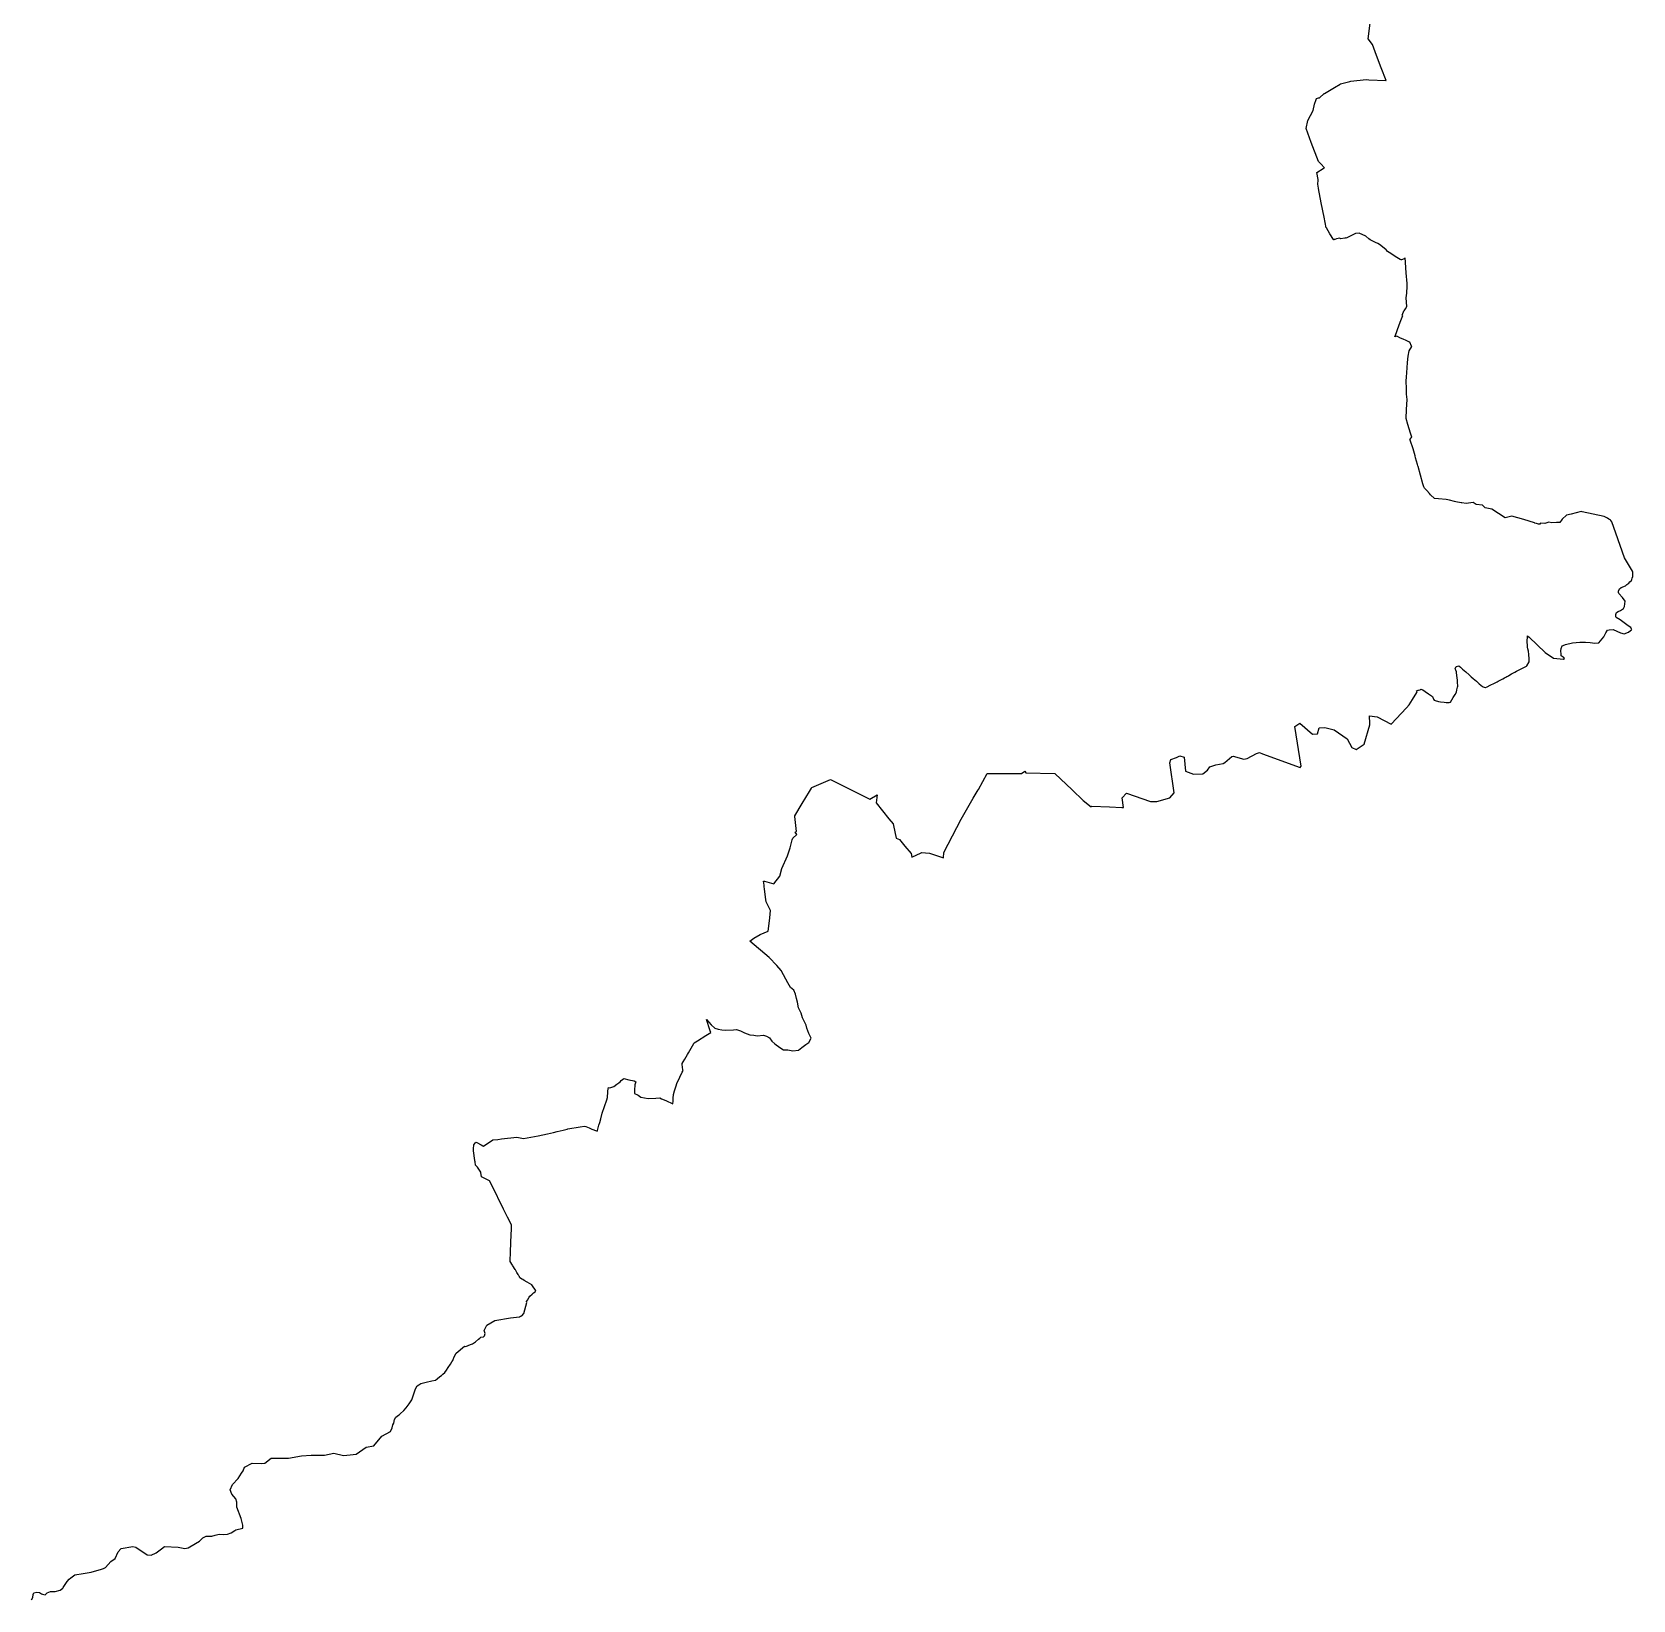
# Model space of a CAD drawing. Header units: metres. Extents: x 0 to 561379, y 0 to 4092696.
# Drawn here: x 298138 to 343232, y 2155324 to 2199488 of the extents above; entities that cross this region are included whole.
import ezdxf

# ---------------------------------------------------------------- set-up
doc = ezdxf.new("R2010")
doc.units = ezdxf.units.M
doc.layers.add('DISTRICT BOUNDRY', color=86, linetype='Continuous')

msp = doc.modelspace()

# ---------------------------------------------------------------- linework, layer by layer
at = {"layer": 'DISTRICT BOUNDRY'}
msp.add_polyline3d([(298120, 2155324, 0), (298163, 2155394, 0), (298166, 2155481, 0), (298190, 2155522, 0), (298274, 2155545, 0), (298345, 2155536, 0), (298405, 2155497, 0), (298437, 2155487, 0), (298507, 2155467, 0), (298508, 2155469, 0), (298560, 2155529, 0), (298663, 2155566, 0), (298789, 2155562, 0), (298929, 2155600, 0), (299008, 2155656, 0), (299019, 2155674, 0), (299128, 2155849, 0), (299183, 2155909, 0), (299188, 2155913, 0), (299232, 2155951, 0), (299341, 2156032, 0), (299342, 2156033, 0), (299577, 2156072, 0), (299805, 2156107, 0), (300094, 2156190, 0), (300156, 2156212, 0), (300204, 2156240, 0), (300360, 2156411, 0), (300477, 2156491, 0), (300561, 2156677, 0), (300641, 2156767, 0), (300645, 2156771, 0), (300976, 2156831, 0), (301066, 2156809, 0), (301380, 2156596, 0), (301497, 2156589, 0), (301633, 2156649, 0), (301784, 2156765, 0), (301871, 2156833, 0), (302255, 2156812, 0), (302442, 2156770, 0), (302490, 2156785, 0), (302539, 2156793, 0), (302747, 2156917, 0), (302852, 2156981, 0), (302873, 2157001, 0), (302945, 2157072, 0), (303047, 2157124, 0), (303200, 2157120, 0), (303298, 2157147, 0), (303407, 2157176, 0), (303532, 2157166, 0), (303648, 2157179, 0), (303746, 2157217, 0), (303847, 2157283, 0), (303881, 2157303, 0), (304078, 2157348, 0), (304078, 2157432, 0), (304033, 2157616, 0), (303906, 2157940, 0), (303905, 2158081, 0), (303880, 2158174, 0), (303769, 2158302, 0), (303718, 2158429, 0), (303788, 2158574, 0), (303941, 2158745, 0), (304041, 2158894, 0), (304086, 2158960, 0), (304125, 2159065, 0), (304338, 2159181, 0), (304595, 2159171, 0), (304696, 2159174, 0), (304875, 2159317, 0), (305066, 2159319, 0), (305361, 2159323, 0), (305732, 2159384, 0), (306001, 2159402, 0), (306374, 2159405, 0), (306640, 2159456, 0), (306916, 2159395, 0), (307095, 2159411, 0), (307269, 2159427, 0), (307548, 2159628, 0), (307768, 2159667, 0), (307995, 2159942, 0), (308231, 2160067, 0), (308279, 2160175, 0), (308299, 2160256, 0), (308325, 2160305, 0), (308345, 2160404, 0), (308389, 2160476, 0), (308457, 2160533, 0), (308485, 2160550, 0), (308504, 2160563, 0), (308610, 2160662, 0), (308679, 2160733, 0), (308764, 2160851, 0), (308838, 2160966, 0), (308854, 2161014, 0), (308875, 2161079, 0), (308914, 2161183, 0), (308943, 2161276, 0), (308983, 2161355, 0), (309030, 2161383, 0), (309090, 2161421, 0), (309168, 2161440, 0), (309239, 2161458, 0), (309398, 2161494, 0), (309505, 2161519, 0), (309549, 2161550, 0), (309626, 2161620, 0), (309672, 2161651, 0), (309714, 2161682, 0), (309768, 2161732, 0), (309815, 2161794, 0), (309860, 2161871, 0), (309921, 2161966, 0), (309964, 2162036, 0), (309987, 2162071, 0), (310008, 2162124, 0), (310016, 2162143, 0), (310029, 2162169, 0), (310082, 2162279, 0), (310321, 2162469, 0), (310360, 2162468, 0), (310488, 2162518, 0), (310541, 2162539, 0), (310626, 2162596, 0), (310712, 2162670, 0), (310750, 2162702, 0), (310783, 2162725, 0), (310857, 2162737, 0), (310887, 2162763, 0), (310900, 2162829, 0), (310876, 2162914, 0), (310950, 2163065, 0), (311176, 2163193, 0), (311618, 2163272, 0), (311867, 2163300, 0), (311901, 2163315, 0), (311937, 2163330, 0), (311994, 2163389, 0), (312022, 2163500, 0), (312048, 2163600, 0), (312072, 2163704, 0), (312070, 2163728, 0), (312090, 2163765, 0), (312139, 2163851, 0), (312156, 2163877, 0), (312228, 2163938, 0), (312263, 2163971, 0), (312306, 2164006, 0), (312332, 2164037, 0), (312322, 2164052, 0), (312237, 2164170, 0), (312218, 2164197, 0), (312086, 2164274, 0), (311997, 2164326, 0), (311959, 2164350, 0), (311934, 2164364, 0), (311894, 2164386, 0), (311888, 2164393, 0), (311885, 2164399, 0), (311873, 2164419, 0), (311865, 2164432, 0), (311849, 2164459, 0), (311828, 2164494, 0), (311813, 2164519, 0), (311794, 2164550, 0), (311752, 2164622, 0), (311744, 2164635, 0), (311680, 2164737, 0), (311670, 2164756, 0), (311606, 2164856, 0), (311619, 2165141, 0), (311637, 2165618, 0), (311642, 2165757, 0), (311645, 2165894, 0), (311533, 2166111, 0), (311420, 2166336, 0), (311088, 2167009, 0), (311028, 2167130, 0), (310796, 2167243, 0), (310782, 2167365, 0), (310780, 2167371, 0), (310687, 2167511, 0), (310634, 2167576, 0), (310632, 2167581, 0), (310619, 2167659, 0), (310620, 2167664, 0), (310615, 2167698, 0), (310614, 2167703, 0), (310571, 2167977, 0), (310574, 2167989, 0), (310575, 2168030, 0), (310584, 2168143, 0), (310637, 2168221, 0), (310666, 2168206, 0), (310787, 2168141, 0), (310839, 2168113, 0), (310859, 2168102, 0), (311114, 2168281, 0), (311256, 2168298, 0), (311363, 2168311, 0), (311795, 2168357, 0), (311983, 2168318, 0), (312395, 2168397, 0), (312654, 2168457, 0), (312823, 2168494, 0), (312932, 2168519, 0), (313100, 2168560, 0), (313173, 2168578, 0), (313213, 2168588, 0), (313228, 2168592, 0), (313575, 2168651, 0), (313697, 2168674, 0), (313741, 2168657, 0), (313833, 2168620, 0), (313910, 2168588, 0), (314035, 2168536, 0), (314058, 2168526, 0), (314063, 2168544, 0), (314107, 2168696, 0), (314128, 2168769, 0), (314156, 2168872, 0), (314201, 2169033, 0), (314326, 2169414, 0), (314348, 2169479, 0), (314357, 2169636, 0), (314359, 2169662, 0), (314371, 2169762, 0), (314416, 2169751, 0), (314523, 2169791, 0), (314613, 2169853, 0), (314663, 2169889, 0), (314704, 2169920, 0), (314733, 2169954, 0), (314804, 2170011, 0), (314949, 2169976, 0), (315094, 2169944, 0), (315146, 2169921, 0), (315113, 2169834, 0), (315108, 2169682, 0), (315106, 2169593, 0), (315189, 2169548, 0), (315208, 2169539, 0), (315290, 2169491, 0), (315497, 2169445, 0), (315705, 2169458, 0), (315821, 2169465, 0), (315873, 2169444, 0), (315990, 2169395, 0), (316190, 2169299, 0), (316191, 2169313, 0), (316195, 2169369, 0), (316199, 2169460, 0), (316204, 2169561, 0), (316238, 2169665, 0), (316275, 2169782, 0), (316311, 2169896, 0), (316344, 2169963, 0), (316389, 2170054, 0), (316454, 2170191, 0), (316476, 2170235, 0), (316474, 2170255, 0), (316453, 2170407, 0), (316449, 2170432, 0), (316476, 2170479, 0), (316523, 2170560, 0), (316600, 2170689, 0), (316627, 2170735, 0), (316700, 2170863, 0), (316776, 2170995, 0), (316787, 2171015, 0), (316881, 2171073, 0), (317117, 2171222, 0), (317259, 2171312, 0), (317243, 2171356, 0), (317138, 2171672, 0), (317272, 2171523, 0), (317368, 2171434, 0), (317462, 2171406, 0), (317565, 2171386, 0), (317681, 2171373, 0), (317892, 2171387, 0), (317981, 2171389, 0), (318094, 2171351, 0), (318210, 2171296, 0), (318354, 2171241, 0), (318468, 2171232, 0), (318560, 2171215, 0), (318741, 2171229, 0), (318825, 2171201, 0), (318914, 2171158, 0), (318976, 2171065, 0), (319061, 2170987, 0), (319197, 2170889, 0), (319304, 2170821, 0), (319429, 2170822, 0), (319567, 2170789, 0), (319570, 2170789, 0), (319723, 2170807, 0), (319818, 2170883, 0), (319933, 2170968, 0), (320021, 2171030, 0), (320082, 2171153, 0), (320018, 2171282, 0), (319960, 2171428, 0), (319942, 2171517, 0), (319842, 2171718, 0), (319799, 2171857, 0), (319731, 2172001, 0), (319700, 2172164, 0), (319675, 2172269, 0), (319640, 2172386, 0), (319594, 2172496, 0), (319505, 2172580, 0), (319428, 2172709, 0), (319368, 2172808, 0), (319304, 2172937, 0), (319237, 2173055, 0), (319113, 2173200, 0), (318897, 2173418, 0), (318352, 2173885, 0), (318465, 2173965, 0), (318645, 2174072, 0), (318874, 2174165, 0), (318920, 2174531, 0), (318921, 2174539, 0), (318943, 2174749, 0), (318817, 2174989, 0), (318810, 2175052, 0), (318773, 2175342, 0), (318763, 2175419, 0), (318758, 2175455, 0), (318747, 2175518, 0), (318743, 2175569, 0), (318763, 2175571, 0), (318767, 2175571, 0), (319035, 2175492, 0), (319202, 2175712, 0), (319259, 2175927, 0), (319416, 2176283, 0), (319490, 2176512, 0), (319545, 2176736, 0), (319564, 2176784, 0), (319680, 2176883, 0), (319635, 2176950, 0), (319668, 2176970, 0), (319624, 2177396, 0), (319622, 2177411, 0), (319828, 2177758, 0), (320034, 2178099, 0), (320092, 2178194, 0), (320101, 2178206, 0), (320626, 2178438, 0), (321289, 2178105, 0), (321733, 2177878, 0), (321947, 2178007, 0), (321919, 2177775, 0), (322276, 2177328, 0), (322393, 2177181, 0), (322403, 2177137, 0), (322479, 2176782, 0), (322569, 2176743, 0), (322726, 2176554, 0), (322899, 2176352, 0), (322924, 2176243, 0), (323179, 2176371, 0), (323194, 2176378, 0), (323421, 2176358, 0), (323813, 2176228, 0), (323825, 2176382, 0), (324312, 2177313, 0), (324649, 2177909, 0), (324786, 2178144, 0), (324795, 2178150, 0), (325042, 2178605, 0), (326009, 2178603, 0), (326106, 2178665, 0), (326127, 2178625, 0), (326952, 2178599, 0), (327435, 2178142, 0), (327744, 2177841, 0), (327970, 2177663, 0), (327987, 2177681, 0), (328488, 2177660, 0), (328836, 2177648, 0), (328882, 2177645, 0), (328842, 2177917, 0), (328967, 2178050, 0), (329640, 2177813, 0), (329819, 2177812, 0), (330191, 2177919, 0), (330305, 2178058, 0), (330188, 2178900, 0), (330212, 2178993, 0), (330371, 2179058, 0), (330472, 2179099, 0), (330587, 2179066, 0), (330628, 2178671, 0), (330856, 2178589, 0), (331112, 2178593, 0), (331252, 2178696, 0), (331317, 2178790, 0), (331485, 2178850, 0), (331693, 2178886, 0), (331736, 2178909, 0), (331936, 2179081, 0), (331974, 2179091, 0), (332270, 2179004, 0), (332365, 2179028, 0), (332630, 2179168, 0), (332717, 2179191, 0), (332799, 2179161, 0), (333854, 2178776, 0), (333888, 2178812, 0), (333707, 2179929, 0), (333844, 2180025, 0), (334204, 2179708, 0), (334343, 2179719, 0), (334397, 2179891, 0), (334556, 2179896, 0), (334813, 2179832, 0), (335178, 2179580, 0), (335316, 2179338, 0), (335432, 2179282, 0), (335660, 2179430, 0), (335819, 2179970, 0), (335818, 2180014, 0), (335814, 2180232, 0), (336030, 2180195, 0), (336419, 2179992, 0), (336856, 2180457, 0), (336931, 2180536, 0), (337023, 2180687, 0), (337144, 2180886, 0), (337150, 2180896, 0), (337138, 2180932, 0), (337186, 2180946, 0), (337191, 2180948, 0), (337236, 2180964, 0), (337258, 2180981, 0), (337311, 2180961, 0), (337376, 2180916, 0), (337470, 2180851, 0), (337582, 2180771, 0), (337617, 2180698, 0), (337632, 2180670, 0), (337689, 2180654, 0), (337730, 2180640, 0), (337756, 2180632, 0), (337767, 2180627, 0), (337806, 2180623, 0), (337915, 2180609, 0), (337970, 2180602, 0), (337998, 2180602, 0), (338055, 2180603, 0), (338057, 2180604, 0), (338086, 2180613, 0), (338090, 2180615, 0), (338128, 2180676, 0), (338172, 2180748, 0), (338222, 2180826, 0), (338263, 2180892, 0), (338275, 2180956, 0), (338290, 2181031, 0), (338295, 2181063, 0), (338299, 2181072, 0), (338298, 2181080, 0), (338290, 2181158, 0), (338285, 2181231, 0), (338278, 2181296, 0), (338272, 2181365, 0), (338265, 2181445, 0), (338263, 2181471, 0), (338245, 2181511, 0), (338225, 2181554, 0), (338256, 2181621, 0), (338329, 2181635, 0), (338370, 2181595, 0), (338431, 2181543, 0), (338522, 2181463, 0), (338618, 2181380, 0), (338678, 2181327, 0), (338728, 2181283, 0), (338775, 2181241, 0), (338821, 2181200, 0), (338866, 2181163, 0), (338904, 2181128, 0), (338948, 2181091, 0), (338992, 2181055, 0), (339017, 2181047, 0), (339070, 2181030, 0), (339080, 2181028, 0), (339126, 2181043, 0), (339207, 2181087, 0), (339328, 2181149, 0), (339403, 2181188, 0), (339434, 2181203, 0), (339453, 2181214, 0), (339476, 2181226, 0), (339509, 2181243, 0), (339526, 2181251, 0), (339546, 2181261, 0), (339563, 2181271, 0), (339612, 2181298, 0), (339652, 2181320, 0), (339679, 2181335, 0), (339705, 2181349, 0), (339733, 2181364, 0), (339812, 2181407, 0), (339902, 2181454, 0), (339953, 2181482, 0), (340082, 2181551, 0), (340233, 2181627, 0), (340239, 2181632, 0), (340312, 2181744, 0), (340306, 2181829, 0), (340298, 2181956, 0), (340292, 2182050, 0), (340270, 2182115, 0), (340265, 2182165, 0), (340260, 2182184, 0), (340252, 2182341, 0), (340260, 2182442, 0), (340264, 2182485, 0), (340275, 2182475, 0), (340308, 2182444, 0), (340763, 2182015, 0), (340993, 2181848, 0), (341274, 2181827, 0), (341299, 2181841, 0), (341287, 2181871, 0), (341263, 2181882, 0), (341210, 2181916, 0), (341207, 2181962, 0), (341201, 2182059, 0), (341212, 2182127, 0), (341241, 2182198, 0), (341269, 2182208, 0), (341335, 2182233, 0), (341526, 2182281, 0), (341733, 2182298, 0), (341894, 2182307, 0), (342022, 2182296, 0), (342161, 2182274, 0), (342266, 2182287, 0), (342411, 2182451, 0), (342468, 2182564, 0), (342511, 2182638, 0), (342561, 2182652, 0), (342678, 2182657, 0), (342885, 2182568, 0), (342984, 2182536, 0), (343108, 2182582, 0), (343164, 2182633, 0), (343199, 2182648, 0), (343193, 2182671, 0), (343168, 2182712, 0), (343100, 2182767, 0), (342869, 2182927, 0), (342759, 2182999, 0), (342750, 2183026, 0), (342747, 2183083, 0), (342771, 2183136, 0), (342812, 2183165, 0), (342884, 2183192, 0), (342964, 2183251, 0), (342993, 2183306, 0), (343008, 2183458, 0), (342934, 2183556, 0), (342835, 2183670, 0), (342827, 2183702, 0), (342826, 2183738, 0), (342856, 2183803, 0), (342895, 2183847, 0), (343023, 2183886, 0), (343062, 2183923, 0), (343111, 2183969, 0), (343145, 2184001, 0), (343188, 2184044, 0), (343199, 2184070, 0), (343213, 2184105, 0), (343232, 2184149, 0), (343228, 2184276, 0), (343222, 2184304, 0), (342994, 2184681, 0), (342749, 2185374, 0), (342635, 2185696, 0), (342611, 2185725, 0), (342611, 2185736, 0), (342554, 2185769, 0), (342511, 2185793, 0), (342419, 2185846, 0), (341804, 2185971, 0), (341771, 2185981, 0), (341489, 2185910, 0), (341355, 2185878, 0), (341239, 2185768, 0), (341170, 2185677, 0), (341082, 2185674, 0), (340950, 2185660, 0), (340858, 2185685, 0), (340749, 2185643, 0), (340629, 2185654, 0), (340608, 2185626, 0), (340574, 2185626, 0), (340512, 2185645, 0), (340471, 2185658, 0), (340454, 2185663, 0), (340157, 2185755, 0), (339823, 2185847, 0), (339636, 2185803, 0), (339261, 2186046, 0), (339064, 2186090, 0), (338997, 2186161, 0), (338819, 2186181, 0), (338731, 2186238, 0), (338726, 2186237, 0), (338596, 2186214, 0), (338537, 2186204, 0), (338533, 2186205, 0), (338408, 2186227, 0), (338396, 2186229, 0), (338247, 2186256, 0), (338204, 2186267, 0), (338201, 2186267, 0), (338066, 2186300, 0), (337967, 2186321, 0), (337966, 2186321, 0), (337751, 2186341, 0), (337643, 2186351, 0), (337641, 2186351, 0), (337531, 2186455, 0), (337498, 2186492, 0), (337421, 2186576, 0), (337361, 2186642, 0), (337348, 2186661, 0), (337337, 2186678, 0), (337337, 2186680, 0), (337309, 2186763, 0), (337180, 2187248, 0), (337174, 2187267, 0), (337163, 2187307, 0), (337109, 2187494, 0), (337093, 2187550, 0), (337056, 2187682, 0), (337037, 2187749, 0), (336959, 2187989, 0), (336954, 2188005, 0), (336950, 2188017, 0), (336954, 2188021, 0), (336985, 2188057, 0), (336999, 2188080, 0), (336962, 2188193, 0), (336889, 2188431, 0), (336842, 2188601, 0), (336849, 2188860, 0), (336870, 2189135, 0), (336857, 2189289, 0), (336850, 2189439, 0), (336839, 2189666, 0), (336854, 2189765, 0), (336869, 2190029, 0), (336883, 2190179, 0), (336903, 2190354, 0), (336929, 2190513, 0), (336999, 2190630, 0), (336999, 2190631, 0), (336999, 2190631, 0), (336997, 2190637, 0), (336947, 2190748, 0), (336919, 2190761, 0), (336841, 2190797, 0), (336755, 2190837, 0), (336687, 2190869, 0), (336582, 2190918, 0), (336528, 2190904, 0), (336543, 2190949, 0), (336578, 2191050, 0), (336598, 2191110, 0), (336677, 2191316, 0), (336753, 2191508, 0), (336735, 2191513, 0), (336766, 2191610, 0), (336767, 2191619, 0), (336771, 2191620, 0), (336777, 2191628, 0), (336778, 2191630, 0), (336785, 2191635, 0), (336821, 2191694, 0), (336862, 2191759, 0), (336842, 2191997, 0), (336866, 2192130, 0), (336862, 2192209, 0), (336867, 2192258, 0), (336874, 2192316, 0), (336868, 2192395, 0), (336870, 2192404, 0), (336846, 2192707, 0), (336821, 2192996, 0), (336821, 2193004, 0), (336819, 2193128, 0), (336816, 2193126, 0), (336787, 2193101, 0), (336714, 2193073, 0), (336700, 2193071, 0), (336676, 2193078, 0), (336580, 2193140, 0), (336366, 2193279, 0), (336321, 2193308, 0), (336289, 2193347, 0), (336282, 2193349, 0), (336174, 2193437, 0), (336089, 2193507, 0), (336045, 2193528, 0), (335984, 2193557, 0), (335921, 2193587, 0), (335829, 2193631, 0), (335793, 2193662, 0), (335708, 2193735, 0), (335523, 2193823, 0), (335412, 2193812, 0), (335149, 2193686, 0), (335149, 2193686, 0), (335145, 2193691, 0), (335112, 2193684, 0), (334997, 2193660, 0), (334989, 2193669, 0), (334973, 2193685, 0), (334885, 2193659, 0), (334830, 2193642, 0), (334812, 2193645, 0), (334805, 2193637, 0), (334797, 2193637, 0), (334792, 2193643, 0), (334692, 2193804, 0), (334595, 2193970, 0), (334590, 2193975, 0), (334531, 2194270, 0), (334450, 2194675, 0), (334372, 2195084, 0), (334361, 2195152, 0), (334358, 2195195, 0), (334365, 2195324, 0), (334369, 2195331, 0), (334330, 2195530, 0), (334503, 2195641, 0), (334535, 2195661, 0), (334536, 2195662, 0), (334539, 2195664, 0), (334439, 2195777, 0), (334416, 2195803, 0), (334373, 2195841, 0), (334164, 2196381, 0), (334027, 2196767, 0), (334077, 2197000, 0), (334227, 2197279, 0), (334266, 2197459, 0), (334312, 2197588, 0), (334321, 2197617, 0), (334378, 2197630, 0), (334382, 2197631, 0), (334395, 2197635, 0), (334395, 2197635, 0), (334402, 2197637, 0), (334531, 2197753, 0), (334539, 2197758, 0), (334822, 2197926, 0), (334988, 2198021, 0), (334995, 2198025, 0), (334992, 2198029, 0), (335254, 2198095, 0), (335286, 2198102, 0), (335719, 2198147, 0), (335789, 2198141, 0), (336273, 2198123, 0), (336277, 2198123, 0), (336276, 2198127, 0), (336140, 2198484, 0), (336007, 2198828, 0), (335895, 2199136, 0), (335772, 2199297, 0), (335838, 2199815, 0)], dxfattribs=at)

doc.saveas('drawing.dxf')
